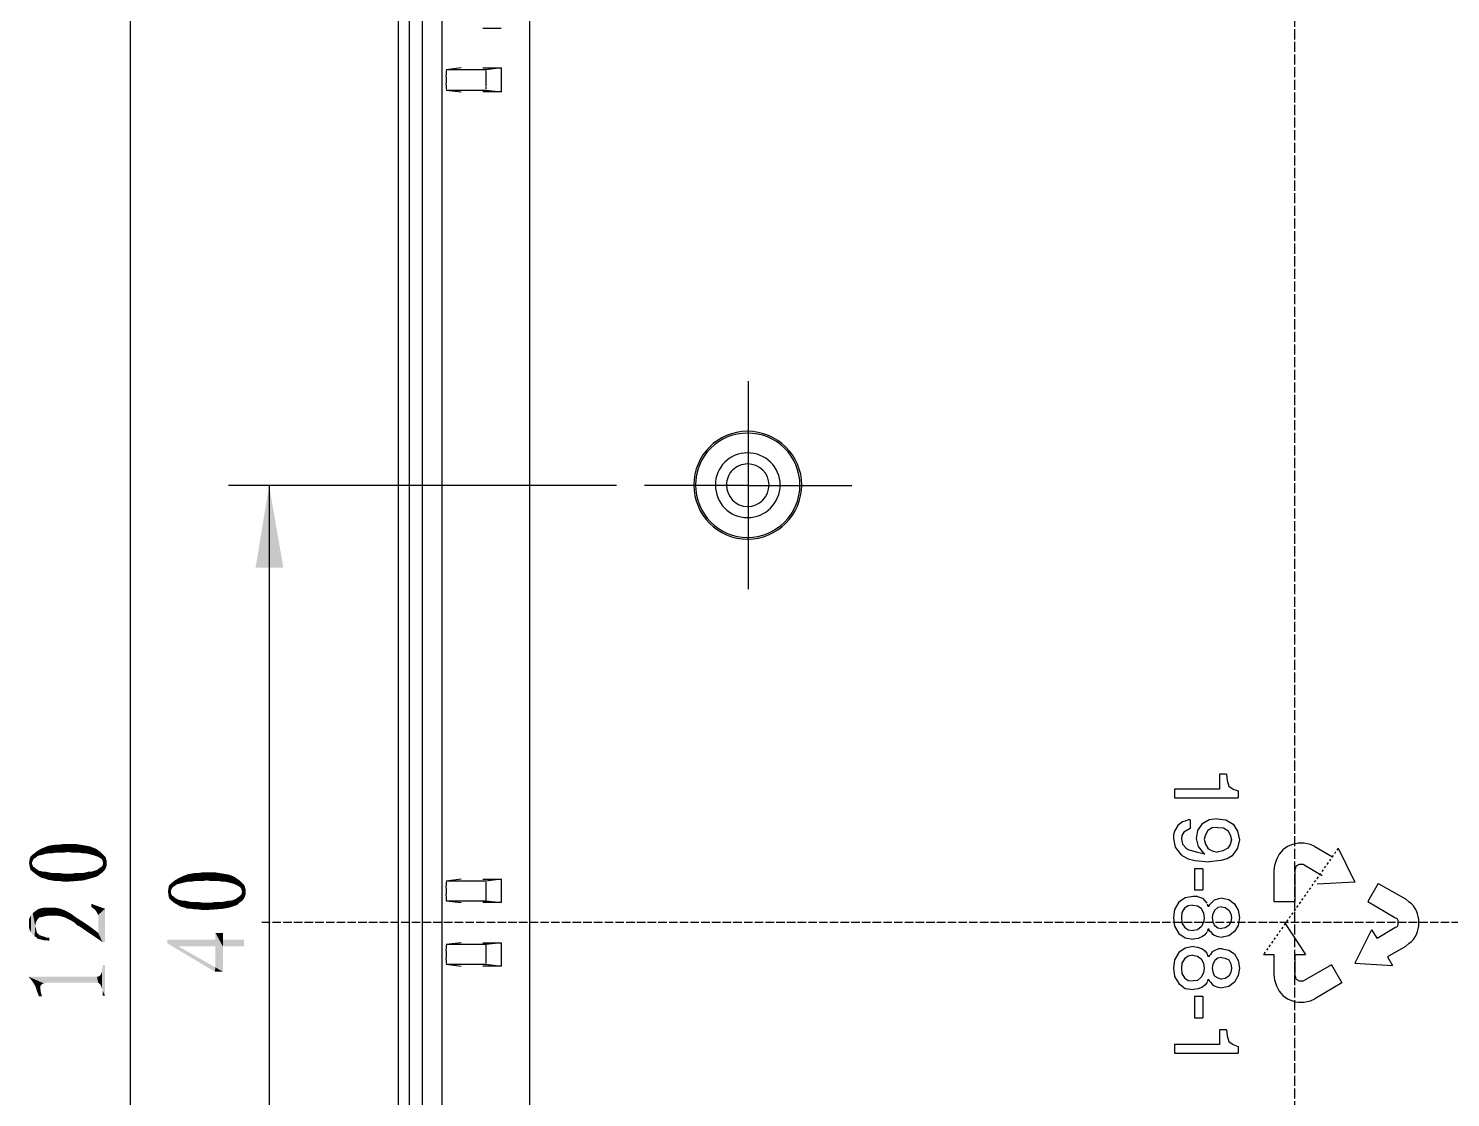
# Model space of a CAD drawing. Header units: millimetres. Extents: x 25 to 550, y -188 to 205.
# Drawn here: x 420.2 to 485.2, y 52.3 to 101.2 of the extents above; entities that cross this region are included whole.
import ezdxf

# ---------------------------------------------------------------- set-up
doc = ezdxf.new("R2010")
doc.units = ezdxf.units.MM
doc.linetypes.add('PDF_IMPORT', pattern=[1, 0.8, -0.2])
doc.layers.add('PDF_图层 1', color=7, linetype='Continuous', true_color=0x231f20)

msp = doc.modelspace()

# ---------------------------------------------------------------- linework, layer by layer
at = {"layer": 'PDF_图层 1', "color": 7, "linetype": 'PDF_IMPORT', "lineweight": -3, "ltscale": 0.576667}
msp.add_lwpolyline([(478.055, -16.902), (478.055, 137.582)], dxfattribs=at)
at = {"layer": 'PDF_图层 1', "color": 7, "lineweight": -3}
for points in [[(437.056, 128.327), (437.056, -7.647)], [(437.564, 128.327), (437.564, -7.647)], [(438.157, 128.327), (438.157, -7.647)], [(439.06, 128.384), (439.06, -7.704)], [(443.066, 121.668), (443.066, -0.988)], [(424.81, 120.342), (424.81, 60.354), (424.81, 0.338)], [(441.768, 101.239), (440.922, 101.239)], [(439.257, 99.293), (439.257, 99.208), (439.257, 99.151), (439.229, 99.067), (439.257, 98.982), (439.257, 98.898), (439.257, 98.785), (439.229, 98.7), (439.257, 98.615), (439.257, 98.559), (439.257, 98.474)], [(439.934, 99.434), (439.257, 99.349)], [(441.063, 99.349), (439.257, 99.349)], [(440.922, 99.434), (441.768, 99.434)], [(441.768, 99.434), (441.063, 99.349)], [(441.063, 99.293), (441.063, 99.208)], [(441.063, 99.208), (441.063, 99.151)], [(441.063, 99.151), (441.063, 99.067)], [(441.063, 99.067), (441.063, 98.982)], [(441.063, 98.982), (441.063, 98.869)], [(441.063, 98.869), (441.063, 98.784)], [(441.768, 99.434), (441.768, 98.333)], [(439.257, 98.418), (441.063, 98.418)], [(439.257, 98.418), (439.934, 98.333)], [(441.768, 98.333), (440.922, 98.333)], [(441.063, 98.785), (441.063, 98.672)], [(441.063, 98.672), (441.063, 98.587)], [(441.063, 98.559), (441.063, 98.474)], [(441.063, 98.418), (441.768, 98.333)], [(453.055, 85.1), (453.055, 80.331)], [(447.045, 80.331), (429.297, 80.331)], [(431.159, 80.331), (431.159, 60.354), (431.159, 40.349)], [(453.055, 80.331), (448.315, 80.331)], [(453.055, 80.331), (453.055, 75.591)], [(453.055, 80.331), (457.795, 80.331)], [(474.612, 67.126), (474.612, 66.449)], [(474.923, 67.126), (474.612, 67.126)], [(474.923, 67.126), (474.951, 66.844)], [(472.552, 66.449), (472.552, 66.054)], [(474.612, 66.449), (472.552, 66.449)], [(474.951, 66.844), (475.035, 66.59)], [(475.036, 66.59), (475.233, 66.449)], [(475.233, 66.449), (475.459, 66.364)], [(475.459, 66.364), (475.459, 66.054)], [(472.552, 66.054), (475.459, 66.054)], [(473.173, 65.038), (473.032, 64.981), (472.919, 64.953), (472.693, 64.784), (472.552, 64.53), (472.496, 64.361), (472.496, 64.191)], [(473.258, 65.038), (473.173, 65.038)], [(473.258, 65.038), (473.258, 64.643)], [(474.499, 65.094), (474.133, 65.038), (473.794, 64.84)], [(474.499, 65.094), (474.894, 65.038)], [(474.894, 65.038), (475.233, 64.84)], [(472.976, 64.474), (472.891, 64.333)], [(473.258, 64.643), (472.976, 64.474)], [(473.794, 64.84), (473.596, 64.558), (473.54, 64.191)], [(474.076, 64.558), (473.963, 64.361)], [(474.274, 64.671), (474.076, 64.558)], [(474.528, 64.699), (474.274, 64.671)], [(474.528, 64.699), (474.782, 64.671), (474.979, 64.558)], [(474.979, 64.558), (475.092, 64.361), (475.148, 64.135)], [(475.233, 64.84), (475.431, 64.53)], [(475.43, 64.53), (475.515, 64.135)], [(472.496, 64.191), (472.581, 63.796), (472.834, 63.458)], [(472.891, 64.332), (472.863, 64.163)], [(472.863, 64.163), (472.919, 63.937)], [(472.919, 63.937), (473.089, 63.74)], [(473.089, 63.74), (473.173, 63.684)], [(473.54, 64.191), (473.625, 63.825), (473.879, 63.514)], [(473.963, 64.361), (473.907, 64.163)], [(473.907, 64.163), (473.963, 63.937)], [(473.963, 63.937), (474.076, 63.74)], [(474.076, 63.74), (474.076, 63.712), (474.104, 63.712)], [(474.979, 63.74), (474.753, 63.627), (474.499, 63.571)], [(475.148, 64.135), (475.092, 63.909), (474.979, 63.74)], [(475.43, 63.74), (475.177, 63.401)], [(475.515, 64.135), (475.43, 63.74)], [(478.958, 63.824), (478.76, 63.909)], [(478.958, 63.824), (479.776, 63.345)], [(480.03, 63.74), (480.791, 62.188)], [(472.835, 63.458), (472.863, 63.458), (472.863, 63.43), (472.891, 63.43), (472.919, 63.401)], [(472.919, 63.401), (473.173, 63.26), (473.484, 63.176), (474.133, 63.119)], [(473.173, 63.684), (473.258, 63.655)], [(473.258, 63.655), (473.596, 63.571)], [(473.596, 63.571), (473.935, 63.486)], [(473.878, 63.514), (473.907, 63.514), (473.907, 63.486), (473.935, 63.486)], [(474.104, 63.712), (474.273, 63.627)], [(474.669, 63.176), (474.132, 63.119)], [(474.274, 63.627), (474.499, 63.571)], [(474.951, 63.26), (474.669, 63.176)], [(475.177, 63.401), (474.951, 63.26)], [(473.455, 62.809), (473.455, 61.849)], [(473.85, 62.809), (473.455, 62.809)], [(473.85, 62.809), (473.85, 61.849)], [(477.123, 62.95), (477.095, 62.724)], [(477.095, 62.724), (477.095, 61.313)], [(478.478, 62.978), (478.45, 63.006), (478.252, 63.006), (478.196, 62.978), (478.167, 62.95), (478.111, 62.922), (478.083, 62.865), (478.083, 62.837), (478.055, 62.781), (478.055, 62.724)], [(478.055, 62.724), (478.055, 61.313)], [(478.478, 62.978), (479.296, 62.498)], [(439.257, 62.188), (439.257, 62.132), (439.257, 62.075), (439.229, 61.99), (439.257, 61.878), (439.257, 61.793), (439.257, 61.68), (439.229, 61.595), (439.257, 61.511), (439.257, 61.454), (439.257, 61.398), (439.257, 61.341)], [(439.934, 62.329), (439.257, 62.245)], [(441.063, 62.244), (439.257, 62.244)], [(440.922, 62.329), (441.768, 62.329)], [(441.768, 62.329), (441.063, 62.245)], [(441.063, 62.188), (441.063, 62.132)], [(441.063, 62.132), (441.063, 62.075)], [(441.063, 62.075), (441.063, 61.991)], [(441.063, 61.99), (441.063, 61.878)], [(441.063, 61.878), (441.063, 61.793)], [(441.063, 61.793), (441.063, 61.68)], [(441.768, 62.329), (441.768, 61.257)], [(473.455, 61.849), (473.85, 61.849)], [(480.792, 62.188), (479.07, 62.103)], [(481.864, 62.132), (481.384, 61.313)], [(481.864, 62.132), (483.105, 61.426)], [(439.257, 61.342), (439.934, 61.257)], [(439.257, 61.342), (441.063, 61.342)], [(441.768, 61.257), (440.922, 61.257)], [(441.063, 61.68), (441.063, 61.596)], [(441.063, 61.596), (441.063, 61.511)], [(441.063, 61.511), (441.063, 61.454)], [(441.063, 61.455), (441.063, 61.398)], [(441.063, 61.398), (441.063, 61.342)], [(441.063, 61.342), (441.768, 61.257)], [(473.399, 61.539), (473.032, 61.483), (472.75, 61.285), (472.552, 60.946), (472.496, 60.58), (472.552, 60.185), (472.75, 59.846), (473.032, 59.649), (473.399, 59.592)], [(473.173, 61.116), (473.004, 61.003)], [(473.371, 61.144), (473.173, 61.116)], [(473.371, 61.144), (473.596, 61.116), (473.766, 61.003)], [(473.596, 61.539), (473.399, 61.539)], [(473.596, 61.539), (473.822, 61.454)], [(473.822, 61.455), (473.935, 61.342)], [(473.935, 61.342), (474.02, 61.229)], [(474.048, 61.201), (474.076, 61.144)], [(474.104, 61.059), (474.104, 61.088), (474.076, 61.116), (474.076, 61.144)], [(474.725, 61.455), (474.556, 61.426), (474.358, 61.37), (474.274, 61.285), (474.189, 61.201), (474.133, 61.144), (474.104, 61.059)], [(474.725, 61.455), (475.035, 61.398)], [(475.036, 61.398), (475.29, 61.201)], [(475.289, 61.201), (475.459, 60.918)], [(477.095, 61.313), (478.055, 61.313)], [(481.384, 61.313), (482.626, 60.58)], [(483.275, 61.285), (483.105, 61.426)], [(472.891, 60.805), (472.863, 60.58)], [(472.863, 60.58), (472.891, 60.326)], [(473.004, 61.003), (472.891, 60.805)], [(473.766, 61.003), (473.879, 60.777), (473.907, 60.551)], [(473.907, 60.551), (473.879, 60.354), (473.766, 60.156)], [(474.302, 60.749), (474.273, 60.58)], [(474.274, 60.58), (474.302, 60.382)], [(474.386, 60.918), (474.302, 60.749)], [(474.528, 61.031), (474.387, 60.918)], [(474.697, 61.059), (474.528, 61.031)], [(474.697, 61.059), (474.866, 61.031), (475.035, 60.918)], [(475.148, 60.58), (475.12, 60.382), (475.035, 60.213)], [(475.036, 60.918), (475.12, 60.749), (475.148, 60.58)], [(475.459, 60.918), (475.515, 60.58)], [(475.515, 60.58), (475.459, 60.213)], [(482.626, 60.1), (482.654, 60.128), (482.71, 60.156), (482.738, 60.185), (482.767, 60.241), (482.767, 60.439), (482.738, 60.495), (482.71, 60.523), (482.654, 60.551), (482.626, 60.58)], [(472.891, 60.326), (473.004, 60.128)], [(473.004, 60.128), (473.173, 60.015)], [(473.173, 60.015), (473.399, 59.987)], [(473.766, 60.156), (473.596, 60.015), (473.399, 59.987)], [(474.02, 59.902), (473.935, 59.79)], [(474.076, 59.987), (474.047, 59.931)], [(474.076, 59.987), (474.076, 60.015), (474.104, 60.044), (474.104, 60.072)], [(474.104, 60.072), (474.132, 59.987), (474.189, 59.931), (474.273, 59.846), (474.358, 59.761), (474.527, 59.705), (474.725, 59.677)], [(474.302, 60.382), (474.358, 60.241)], [(474.358, 60.241), (474.358, 60.213), (474.386, 60.213)], [(474.386, 60.213), (474.527, 60.1)], [(474.528, 60.1), (474.697, 60.072)], [(475.036, 60.213), (474.866, 60.1), (474.697, 60.072)], [(475.289, 59.931), (475.035, 59.733)], [(475.459, 60.213), (475.289, 59.931)], [(477.575, 60.354), (478.534, 58.887)], [(481.553, 60.015), (480.792, 58.492)], [(481.553, 60.015), (481.807, 59.62)], [(482.626, 60.1), (481.807, 59.62)], [(439.257, 59.31), (439.257, 59.225), (439.257, 59.169), (439.229, 59.084), (439.257, 59), (439.257, 58.887), (439.257, 58.802), (439.229, 58.689), (439.257, 58.605), (439.257, 58.548), (439.257, 58.492)], [(439.934, 59.423), (439.257, 59.338)], [(441.063, 59.338), (439.257, 59.338)], [(440.922, 59.423), (441.768, 59.423)], [(441.768, 59.423), (441.063, 59.338)], [(441.063, 59.338), (441.063, 59.282)], [(441.063, 59.282), (441.063, 59.225)], [(441.063, 59.225), (441.063, 59.169)], [(441.063, 59.169), (441.063, 59.084)], [(441.768, 59.423), (441.768, 58.351)], [(473.399, 59.254), (473.032, 59.169), (472.75, 58.971), (472.552, 58.633), (472.496, 58.266), (472.552, 57.871), (472.75, 57.561), (473.032, 57.335), (473.399, 57.278)], [(473.625, 59.62), (473.399, 59.592)], [(473.399, 59.254), (473.596, 59.225)], [(473.596, 59.225), (473.822, 59.141)], [(473.822, 59.705), (473.625, 59.62)], [(473.935, 59.79), (473.822, 59.705)], [(475.036, 59.733), (474.725, 59.677)], [(483.105, 59.254), (482.287, 58.774)], [(483.105, 59.254), (483.275, 59.395)], [(441.063, 59.084), (441.063, 58.971)], [(441.063, 58.971), (441.063, 58.887)], [(441.063, 58.887), (441.063, 58.774)], [(441.063, 58.774), (441.063, 58.689)], [(441.063, 58.689), (441.063, 58.605)], [(441.063, 58.605), (441.063, 58.548)], [(441.063, 58.548), (441.063, 58.492)], [(473.004, 58.689), (472.891, 58.492)], [(473.173, 58.802), (473.004, 58.689)], [(473.371, 58.859), (473.173, 58.802)], [(473.371, 58.859), (473.596, 58.802), (473.766, 58.689), (473.879, 58.492), (473.907, 58.266), (473.879, 58.04), (473.766, 57.843)], [(473.822, 59.141), (473.935, 59.056)], [(473.935, 59.056), (474.02, 58.943)], [(474.02, 58.943), (474.048, 58.887)], [(474.048, 58.887), (474.076, 58.83)], [(474.104, 58.774), (474.104, 58.802), (474.076, 58.802), (474.076, 58.83)], [(474.725, 59.141), (474.556, 59.141), (474.358, 59.056), (474.274, 59), (474.189, 58.887), (474.133, 58.83), (474.104, 58.774)], [(474.386, 58.605), (474.302, 58.435)], [(474.528, 58.717), (474.387, 58.605)], [(474.697, 58.746), (474.528, 58.717)], [(474.697, 58.746), (474.866, 58.717), (475.035, 58.633), (475.12, 58.463), (475.148, 58.266), (475.12, 58.068), (475.035, 57.899), (474.866, 57.786), (474.697, 57.758)], [(474.725, 59.141), (475.035, 59.084)], [(475.036, 59.084), (475.29, 58.915)], [(475.289, 58.915), (475.459, 58.604)], [(475.459, 58.605), (475.515, 58.266)], [(476.616, 58.887), (477.095, 58.887)], [(477.095, 58.887), (477.095, 57.956)], [(478.055, 58.887), (478.055, 57.956)], [(478.055, 58.887), (478.534, 58.887)], [(482.287, 58.774), (482.512, 58.379)], [(439.257, 58.435), (439.934, 58.351)], [(439.257, 58.435), (441.063, 58.435)], [(441.768, 58.351), (440.922, 58.351)], [(441.063, 58.435), (441.768, 58.351)], [(472.891, 58.492), (472.863, 58.266)], [(472.863, 58.266), (472.891, 58.012)], [(472.891, 58.012), (473.004, 57.814)], [(474.302, 58.435), (474.273, 58.266)], [(474.274, 58.266), (474.302, 58.097)], [(474.302, 58.097), (474.358, 57.927)], [(474.358, 57.927), (474.386, 57.899)], [(474.386, 57.899), (474.527, 57.815)], [(475.459, 57.927), (475.289, 57.617)], [(475.515, 58.266), (475.459, 57.927)], [(477.095, 57.956), (477.124, 57.73)], [(478.055, 57.956), (478.055, 57.899), (478.083, 57.843), (478.083, 57.814), (478.111, 57.758), (478.168, 57.73), (478.196, 57.702), (478.252, 57.673), (478.45, 57.673), (478.478, 57.702)], [(479.719, 58.407), (478.478, 57.702)], [(479.719, 58.407), (480.199, 57.589)], [(480.792, 58.492), (482.513, 58.379)], [(473.004, 57.815), (473.173, 57.702)], [(473.173, 57.702), (473.399, 57.673)], [(473.766, 57.843), (473.596, 57.702), (473.399, 57.673)], [(473.625, 57.307), (473.399, 57.278)], [(473.822, 57.391), (473.625, 57.307)], [(473.935, 57.476), (473.822, 57.391)], [(474.02, 57.589), (473.935, 57.476)], [(474.048, 57.645), (474.02, 57.589)], [(474.076, 57.674), (474.076, 57.73), (474.104, 57.73), (474.104, 57.758)], [(474.104, 57.758), (474.132, 57.673), (474.189, 57.617), (474.273, 57.532), (474.358, 57.448), (474.527, 57.391), (474.725, 57.363)], [(474.528, 57.815), (474.697, 57.758)], [(475.036, 57.42), (474.725, 57.363)], [(475.289, 57.617), (475.035, 57.42)], [(480.199, 57.589), (478.957, 56.855)], [(473.455, 56.968), (473.455, 55.981)], [(473.85, 56.968), (473.455, 56.968)], [(473.85, 56.968), (473.85, 55.981)], [(478.76, 56.77), (478.958, 56.855)], [(473.455, 55.981), (473.85, 55.981)], [(474.612, 55.444), (474.612, 54.767)], [(474.923, 55.444), (474.612, 55.444)], [(474.923, 55.444), (474.951, 55.162)], [(472.552, 54.767), (472.552, 54.372)], [(474.612, 54.767), (472.552, 54.767)], [(474.951, 55.162), (475.035, 54.908)], [(475.036, 54.908), (475.233, 54.767)], [(475.233, 54.767), (475.459, 54.683)], [(475.459, 54.682), (475.459, 54.372)], [(472.552, 54.372), (475.459, 54.372)]]:
    msp.add_lwpolyline(points, dxfattribs=at)
at = {"layer": 'PDF_图层 1', "color": 7, "linetype": 'PDF_IMPORT', "lineweight": -3, "ltscale": 0.051774}
msp.add_lwpolyline([(480.03, 63.74), (476.616, 58.887)], dxfattribs=at)
at = {"layer": 'PDF_图层 1', "color": 7, "linetype": 'PDF_IMPORT', "lineweight": -3, "ltscale": 0.4875}
msp.add_lwpolyline([(525.289, 60.354), (430.821, 60.354)], dxfattribs=at)
at = {"layer": 'PDF_图层 1', "color": 7, "lineweight": -3}
for centre, radius, start, end in [((453.028, 80.358), 2.457, 90.04113, 179.95887), ((453.005, 80.381), 2.349, 89.46998, 180.53002), ((453.053, 80.357), 2.372, 0.05237, 90.62568), ((453.017, 80.369), 1.457, 89.60388, 180.39612), ((453.019, 80.367), 0.951, 89.52116, 180.47884), ((453.029, 80.333), 2.372, 179.37432, 269.94763), ((453.005, 80.381), 2.505, 270.50195, 359.49805), ((453.029, 80.357), 2.396, 269.95185, 0.04815), ((453.017, 80.369), 1.505, 270.37573, 359.62427), ((453.015, 80.371), 1, 270.69331, 359.30669)]:
    msp.add_arc(centre, radius, start, end, dxfattribs=at)
for points in [[(455.51, 80.359), (455.51, 81.714), (454.381, 82.814), (453.027, 82.814)], [(454.522, 80.359), (454.522, 81.178), (453.845, 81.827), (453.027, 81.827)], [(454.014, 80.359), (454.014, 80.895), (453.563, 81.319), (453.027, 81.319)], [(450.572, 80.359), (450.572, 79.005), (451.672, 77.876), (453.027, 77.876)], [(451.559, 80.359), (451.559, 79.541), (452.208, 78.864), (453.027, 78.864)], [(452.067, 80.359), (452.067, 79.823), (452.491, 79.372), (453.027, 79.372)], [(478.76, 63.909), (478, 64.149), (477.276, 63.744), (477.123, 62.95)], [(483.275, 59.395), (483.866, 59.803), (483.866, 60.877), (483.275, 61.285)], [(477.124, 57.73), (477.276, 56.936), (478, 56.531), (478.76, 56.77)]]:
    msp.add_open_spline(points, degree=3, dxfattribs=at)
at = {"layer": 'PDF_图层 1', "color": 7, "lineweight": -3, "transparency": 33554559}
for points in [[(439.257, 99.349), (439.257, 99.292), (439.285, 99.349), (439.285, 99.292)], [(441.063, 99.321), (441.063, 99.264), (441.091, 99.321), (441.091, 99.264)], [(439.257, 98.474), (439.257, 98.418), (439.285, 98.474), (439.285, 98.418)], [(441.063, 98.559), (441.063, 98.531), (441.091, 98.559), (441.091, 98.531)], [(441.063, 98.446), (441.063, 98.39), (441.091, 98.446), (441.091, 98.39)], [(439.257, 62.244), (439.257, 62.188), (439.285, 62.244), (439.285, 62.188)], [(441.063, 62.216), (441.063, 62.16), (441.091, 62.216), (441.091, 62.16)], [(439.257, 61.342), (439.257, 61.313), (439.285, 61.342), (439.285, 61.313)], [(441.063, 61.342), (441.063, 61.313), (441.091, 61.342), (441.091, 61.313)], [(474.048, 61.2), (474.048, 61.172), (474.076, 61.2), (474.076, 61.172)], [(474.02, 59.903), (474.02, 59.874), (474.048, 59.903), (474.048, 59.874)], [(439.257, 59.338), (439.257, 59.31), (439.285, 59.338), (439.285, 59.31)], [(439.257, 59.338), (439.257, 59.31), (439.285, 59.338), (439.285, 59.31)], [(441.063, 59.338), (441.063, 59.31), (441.091, 59.338), (441.091, 59.31)], [(439.257, 58.492), (439.257, 58.435), (439.285, 58.492), (439.285, 58.435)], [(441.063, 58.463), (441.063, 58.407), (441.091, 58.463), (441.091, 58.407)], [(474.048, 57.645), (474.048, 57.617), (474.076, 57.645), (474.076, 57.617)]]:
    msp.add_solid(points, dxfattribs=at)
at = {"layer": 'PDF_图层 1', "color": 7, "transparency": 33554559}
for points in [[(431.159, 80.331), (430.538, 76.578), (431.808, 76.578)], [(420.663, 63.683), (420.719, 63.429), (420.775, 63.74)], [(420.775, 63.74), (420.719, 63.429), (420.832, 63.458)], [(420.775, 63.74), (420.832, 63.458), (420.917, 63.797)], [(420.917, 63.796), (420.832, 63.458), (420.944, 63.486)], [(420.917, 63.796), (420.944, 63.486), (421.058, 63.853)], [(421.058, 63.853), (420.945, 63.486), (421.086, 63.514)], [(421.227, 63.881), (421.058, 63.853), (421.227, 63.514)], [(421.058, 63.853), (421.086, 63.514), (421.227, 63.514)], [(421.396, 63.909), (421.227, 63.881), (421.396, 63.543)], [(421.227, 63.881), (421.227, 63.514), (421.396, 63.542)], [(421.396, 63.909), (421.396, 63.543), (421.566, 63.543)], [(421.566, 63.909), (421.396, 63.909), (421.566, 63.543)], [(421.763, 63.937), (421.566, 63.91), (421.763, 63.542)], [(421.566, 63.909), (421.566, 63.543), (421.763, 63.543)], [(421.763, 63.937), (421.763, 63.542), (421.96, 63.571)], [(421.96, 63.937), (421.763, 63.937), (421.96, 63.571)], [(421.96, 63.937), (421.96, 63.571), (422.158, 63.542)], [(422.158, 63.937), (421.961, 63.937), (422.158, 63.542)], [(422.158, 63.937), (422.158, 63.542), (422.299, 63.542)], [(422.158, 63.937), (422.299, 63.542), (422.327, 63.937)], [(422.327, 63.937), (422.299, 63.542), (422.468, 63.542)], [(422.327, 63.937), (422.468, 63.542), (422.497, 63.91)], [(422.497, 63.909), (422.468, 63.543), (422.638, 63.514)], [(422.497, 63.909), (422.638, 63.514), (422.666, 63.881)], [(422.666, 63.881), (422.638, 63.514), (422.779, 63.514)], [(422.666, 63.881), (422.779, 63.514), (422.835, 63.853)], [(422.835, 63.853), (422.779, 63.514), (422.892, 63.486)], [(422.835, 63.853), (422.892, 63.486), (422.976, 63.824)], [(422.976, 63.824), (422.892, 63.486), (423.004, 63.458)], [(422.976, 63.824), (423.004, 63.458), (423.118, 63.429)], [(423.118, 63.768), (422.976, 63.824), (423.118, 63.429)], [(423.259, 63.712), (423.117, 63.769), (423.287, 63.373)], [(423.118, 63.768), (423.118, 63.429), (423.287, 63.373)], [(420.211, 63.26), (420.183, 63.063), (420.211, 62.893)], [(420.239, 63.345), (420.211, 63.26), (420.239, 62.78)], [(420.211, 63.26), (420.211, 62.893), (420.239, 62.78)], [(420.352, 63.458), (420.239, 63.345), (420.352, 63.176)], [(420.324, 63.006), (420.239, 63.345), (420.352, 62.668)], [(420.239, 63.345), (420.239, 62.78), (420.352, 62.668)], [(420.324, 63.063), (420.239, 63.345), (420.324, 63.006)], [(420.324, 63.119), (420.239, 63.345), (420.324, 63.063)], [(420.239, 63.345), (420.324, 63.119), (420.352, 63.175)], [(420.493, 63.571), (420.352, 63.458), (420.493, 63.317)], [(420.352, 63.458), (420.352, 63.176), (420.38, 63.232)], [(420.352, 63.458), (420.38, 63.232), (420.437, 63.288)], [(420.352, 63.458), (420.437, 63.288), (420.493, 63.317)], [(420.493, 63.571), (420.606, 63.401), (420.663, 63.683)], [(420.493, 63.571), (420.493, 63.317), (420.55, 63.373)], [(420.493, 63.571), (420.55, 63.373), (420.606, 63.401)], [(420.663, 63.683), (420.606, 63.402), (420.719, 63.429)], [(423.259, 63.712), (423.287, 63.373), (423.371, 63.627)], [(423.372, 63.627), (423.286, 63.373), (423.399, 63.317)], [(423.372, 63.627), (423.399, 63.317), (423.456, 63.571)], [(423.456, 63.571), (423.399, 63.317), (423.484, 63.26)], [(423.456, 63.571), (423.484, 63.26), (423.541, 63.175)], [(423.541, 63.486), (423.456, 63.571), (423.541, 63.175)], [(423.54, 63.486), (423.569, 63.063), (423.626, 62.724)], [(423.625, 63.401), (423.54, 63.486), (423.625, 62.724)], [(423.541, 63.486), (423.541, 63.175), (423.569, 63.063)], [(423.682, 63.345), (423.625, 63.402), (423.682, 62.809)], [(423.625, 63.401), (423.625, 62.724), (423.682, 62.809)], [(423.682, 63.345), (423.682, 62.809), (423.71, 62.893)], [(423.71, 63.232), (423.682, 63.345), (423.71, 62.893)], [(423.71, 63.232), (423.71, 62.893), (423.738, 62.978)], [(423.738, 63.063), (423.71, 63.232), (423.738, 62.978)], [(423.738, 63.148), (423.71, 63.232), (423.738, 63.063)], [(420.352, 62.95), (420.324, 63.006), (420.352, 62.668)], [(420.38, 62.893), (420.352, 62.95), (420.493, 62.555)], [(420.352, 62.95), (420.352, 62.668), (420.493, 62.555)], [(420.437, 62.865), (420.38, 62.893), (420.493, 62.555)], [(420.493, 62.809), (420.437, 62.865), (420.493, 62.555)], [(420.55, 62.781), (420.493, 62.809), (420.663, 62.442)], [(420.493, 62.809), (420.493, 62.555), (420.663, 62.442)], [(420.606, 62.724), (420.55, 62.781), (420.663, 62.442)], [(420.606, 62.724), (420.663, 62.442), (420.719, 62.696)], [(420.719, 62.696), (420.663, 62.442), (420.775, 62.386)], [(420.719, 62.696), (420.775, 62.386), (420.832, 62.668)], [(420.832, 62.668), (420.775, 62.386), (420.917, 62.357)], [(420.832, 62.668), (420.917, 62.357), (420.944, 62.668)], [(420.945, 62.668), (420.917, 62.357), (421.057, 62.301)], [(420.945, 62.668), (421.057, 62.301), (421.086, 62.639)], [(421.086, 62.639), (421.058, 62.301), (421.227, 62.273)], [(421.227, 62.611), (421.086, 62.64), (421.227, 62.273)], [(421.227, 62.611), (421.227, 62.273), (421.396, 62.244)], [(421.396, 62.611), (421.227, 62.611), (421.396, 62.244)], [(421.396, 62.611), (421.396, 62.244), (421.566, 62.244)], [(421.566, 62.611), (421.396, 62.611), (421.566, 62.244)], [(421.566, 62.611), (421.566, 62.244), (421.763, 62.216)], [(421.763, 62.583), (421.566, 62.611), (421.763, 62.217)], [(421.763, 62.583), (421.763, 62.217), (421.96, 62.217)], [(421.96, 62.583), (421.763, 62.583), (421.96, 62.217)], [(421.96, 62.583), (421.96, 62.217), (422.327, 62.244)], [(422.158, 62.583), (421.961, 62.583), (422.327, 62.244)], [(422.299, 62.611), (422.158, 62.583), (422.327, 62.244)], [(422.299, 62.611), (422.327, 62.244), (422.468, 62.611)], [(422.468, 62.611), (422.327, 62.244), (422.666, 62.273)], [(422.638, 62.611), (422.468, 62.611), (422.666, 62.273)], [(422.638, 62.611), (422.666, 62.273), (422.779, 62.64)], [(422.779, 62.639), (422.666, 62.273), (422.976, 62.358)], [(422.892, 62.668), (422.779, 62.639), (422.976, 62.357)], [(422.892, 62.668), (422.976, 62.357), (423.004, 62.668)], [(423.005, 62.668), (422.976, 62.357), (423.259, 62.442)], [(423.118, 62.696), (423.005, 62.668), (423.259, 62.442)], [(423.118, 62.696), (423.259, 62.442), (423.287, 62.752)], [(423.287, 62.752), (423.259, 62.442), (423.372, 62.498)], [(423.286, 62.752), (423.372, 62.498), (423.399, 62.837)], [(423.399, 62.837), (423.372, 62.498), (423.456, 62.583)], [(423.399, 62.837), (423.456, 62.583), (423.484, 62.893)], [(423.484, 62.893), (423.456, 62.583), (423.541, 62.639)], [(423.541, 62.95), (423.484, 62.893), (423.541, 62.639)], [(423.569, 63.063), (423.541, 62.95), (423.626, 62.724)], [(423.541, 62.95), (423.541, 62.64), (423.625, 62.724)], [(427.039, 62.386), (427.096, 62.132), (427.152, 62.442)], [(427.152, 62.442), (427.095, 62.132), (427.209, 62.16)], [(427.152, 62.442), (427.209, 62.16), (427.293, 62.498)], [(427.293, 62.498), (427.209, 62.16), (427.322, 62.188)], [(427.293, 62.498), (427.322, 62.188), (427.435, 62.555)], [(427.435, 62.555), (427.322, 62.188), (427.462, 62.216)], [(427.604, 62.583), (427.435, 62.555), (427.604, 62.217)], [(427.435, 62.555), (427.462, 62.216), (427.604, 62.216)], [(427.773, 62.611), (427.604, 62.583), (427.773, 62.244)], [(427.604, 62.583), (427.604, 62.217), (427.773, 62.244)], [(427.773, 62.611), (427.773, 62.244), (427.914, 62.244)], [(427.914, 62.611), (427.773, 62.611), (427.914, 62.244)], [(428.112, 62.64), (427.914, 62.611), (428.112, 62.244)], [(427.914, 62.611), (427.914, 62.244), (428.112, 62.244)], [(428.309, 62.64), (428.112, 62.64), (428.309, 62.273)], [(428.112, 62.639), (428.112, 62.244), (428.309, 62.273)], [(428.507, 62.64), (428.309, 62.64), (428.507, 62.244)], [(428.309, 62.639), (428.309, 62.273), (428.507, 62.244)], [(428.507, 62.64), (428.676, 62.244), (428.704, 62.64)], [(428.507, 62.639), (428.507, 62.244), (428.676, 62.244)], [(428.704, 62.639), (428.676, 62.244), (428.846, 62.244)], [(428.704, 62.64), (428.846, 62.244), (428.874, 62.611)], [(428.874, 62.611), (428.845, 62.244), (429.015, 62.216)], [(428.874, 62.611), (429.015, 62.216), (429.043, 62.583)], [(429.043, 62.583), (429.015, 62.217), (429.155, 62.217)], [(429.043, 62.583), (429.155, 62.217), (429.212, 62.555)], [(429.212, 62.555), (429.155, 62.216), (429.269, 62.188)], [(429.212, 62.555), (429.269, 62.188), (429.353, 62.527)], [(429.353, 62.527), (429.269, 62.188), (429.381, 62.16)], [(429.353, 62.527), (429.381, 62.16), (429.494, 62.132)], [(429.494, 62.47), (429.353, 62.527), (429.494, 62.132)], [(429.607, 62.414), (429.494, 62.471), (429.635, 62.075)], [(429.494, 62.47), (429.494, 62.132), (429.636, 62.075)], [(429.607, 62.414), (429.635, 62.075), (429.72, 62.329)], [(426.56, 61.962), (426.532, 61.765), (426.56, 61.567)], [(426.588, 62.047), (426.56, 61.962), (426.588, 61.455)], [(426.56, 61.962), (426.56, 61.567), (426.588, 61.455)], [(426.701, 62.16), (426.588, 62.047), (426.701, 61.878)], [(426.673, 61.68), (426.588, 62.047), (426.701, 61.342)], [(426.588, 62.047), (426.588, 61.455), (426.701, 61.342)], [(426.673, 61.765), (426.588, 62.047), (426.673, 61.68)], [(426.673, 61.821), (426.588, 62.047), (426.673, 61.765)], [(426.588, 62.047), (426.673, 61.821), (426.701, 61.878)], [(426.842, 62.273), (426.701, 62.16), (426.842, 62.019)], [(426.701, 62.16), (426.701, 61.878), (426.729, 61.934)], [(426.701, 62.16), (426.729, 61.934), (426.786, 61.99)], [(426.701, 62.16), (426.785, 61.99), (426.842, 62.019)], [(426.842, 62.273), (426.983, 62.103), (427.039, 62.386)], [(426.842, 62.273), (426.842, 62.019), (426.899, 62.075)], [(426.842, 62.273), (426.899, 62.075), (426.983, 62.103)], [(427.039, 62.386), (426.983, 62.104), (427.096, 62.132)], [(429.72, 62.329), (429.635, 62.075), (429.748, 62.019)], [(429.72, 62.329), (429.748, 62.019), (429.805, 62.273)], [(429.805, 62.273), (429.748, 62.019), (429.833, 61.962)], [(429.805, 62.273), (429.833, 61.962), (429.889, 61.878)], [(429.889, 62.188), (429.805, 62.273), (429.889, 61.878)], [(429.889, 62.188), (429.889, 61.878), (429.917, 61.765)], [(429.889, 62.188), (429.917, 61.765), (429.974, 61.398)], [(429.974, 62.103), (429.889, 62.188), (429.974, 61.398)], [(429.917, 61.765), (429.89, 61.624), (429.974, 61.398)], [(430.03, 62.047), (429.974, 62.104), (430.03, 61.482)], [(429.974, 62.103), (429.974, 61.398), (430.031, 61.483)], [(430.03, 62.047), (430.03, 61.482), (430.059, 61.567)], [(430.059, 61.934), (430.031, 62.047), (430.059, 61.567)], [(430.059, 61.934), (430.059, 61.567), (430.087, 61.652)], [(430.087, 61.765), (430.059, 61.934), (430.087, 61.652)], [(430.087, 61.849), (430.059, 61.934), (430.087, 61.765)], [(423.033, 61.201), (423.033, 61.059), (423.145, 60.975)], [(423.033, 61.201), (423.145, 60.975), (423.23, 60.89)], [(423.033, 61.201), (423.23, 60.89), (423.287, 60.805)], [(423.033, 61.201), (423.287, 60.805), (423.653, 60.975)], [(426.701, 61.624), (426.673, 61.68), (426.701, 61.342)], [(426.729, 61.567), (426.701, 61.624), (426.842, 61.229)], [(426.701, 61.624), (426.701, 61.342), (426.842, 61.228)], [(426.786, 61.539), (426.729, 61.567), (426.842, 61.229)], [(426.842, 61.482), (426.785, 61.539), (426.842, 61.229)], [(426.898, 61.455), (426.842, 61.482), (427.039, 61.116)], [(426.842, 61.482), (426.842, 61.229), (427.039, 61.116)], [(426.983, 61.398), (426.898, 61.455), (427.039, 61.116)], [(426.983, 61.398), (427.039, 61.116), (427.095, 61.37)], [(427.096, 61.37), (427.039, 61.116), (427.153, 61.059)], [(427.096, 61.37), (427.153, 61.059), (427.209, 61.342)], [(427.209, 61.342), (427.152, 61.059), (427.293, 61.031)], [(427.209, 61.342), (427.293, 61.031), (427.322, 61.342)], [(427.322, 61.342), (427.293, 61.031), (427.435, 60.975)], [(427.322, 61.342), (427.435, 60.975), (427.463, 61.313)], [(427.463, 61.313), (427.435, 60.975), (427.604, 60.975)], [(427.604, 61.285), (427.462, 61.313), (427.604, 60.975)], [(427.604, 61.285), (427.604, 60.975), (427.773, 60.947)], [(427.773, 61.285), (427.604, 61.285), (427.773, 60.947)], [(427.773, 61.285), (427.773, 60.947), (427.914, 60.947)], [(427.914, 61.285), (427.773, 61.285), (427.914, 60.947)], [(427.914, 61.285), (427.914, 60.947), (428.112, 60.918)], [(428.112, 61.257), (427.914, 61.285), (428.112, 60.918)], [(428.112, 61.257), (428.112, 60.918), (428.309, 60.918)], [(428.309, 61.257), (428.112, 61.257), (428.309, 60.918)], [(428.507, 61.257), (428.309, 61.257), (428.704, 60.947)], [(428.309, 61.257), (428.309, 60.918), (428.704, 60.947)], [(428.676, 61.285), (428.507, 61.257), (428.704, 60.947)], [(428.676, 61.285), (428.704, 60.947), (428.845, 61.285)], [(428.845, 61.285), (428.704, 60.947), (429.043, 60.975)], [(429.015, 61.285), (428.845, 61.285), (429.043, 60.975)], [(429.015, 61.285), (429.043, 60.975), (429.156, 61.313)], [(429.156, 61.313), (429.043, 60.975), (429.353, 61.032)], [(429.269, 61.342), (429.156, 61.313), (429.353, 61.031)], [(429.269, 61.342), (429.353, 61.031), (429.381, 61.342)], [(429.382, 61.342), (429.353, 61.031), (429.607, 61.116)], [(429.494, 61.37), (429.382, 61.342), (429.607, 61.116)], [(429.494, 61.37), (429.607, 61.116), (429.636, 61.426)], [(429.636, 61.426), (429.607, 61.116), (429.72, 61.172)], [(429.635, 61.426), (429.72, 61.172), (429.748, 61.511)], [(429.748, 61.511), (429.72, 61.172), (429.805, 61.257)], [(429.748, 61.511), (429.805, 61.257), (429.833, 61.567)], [(429.833, 61.567), (429.805, 61.257), (429.889, 61.313)], [(429.889, 61.624), (429.833, 61.567), (429.889, 61.313)], [(429.889, 61.624), (429.889, 61.313), (429.974, 61.398)], [(420.211, 60.58), (420.183, 60.495), (420.211, 60.015)], [(420.183, 60.495), (420.183, 60.298), (420.211, 60.015)], [(420.267, 60.664), (420.211, 60.58), (420.267, 59.903)], [(420.211, 60.58), (420.211, 60.015), (420.268, 59.903)], [(420.267, 60.664), (420.324, 59.818), (420.352, 60.777)], [(420.267, 60.664), (420.267, 59.903), (420.324, 59.818)], [(420.352, 60.777), (420.324, 59.818), (420.409, 59.733)], [(420.465, 60.862), (420.352, 60.777), (420.465, 60.185)], [(420.352, 60.777), (420.409, 59.733), (420.437, 59.705)], [(420.352, 60.777), (420.437, 59.705), (420.465, 60.185)], [(420.578, 60.947), (420.465, 60.862), (420.578, 60.495)], [(420.465, 60.862), (420.465, 60.185), (420.493, 60.326)], [(420.465, 60.862), (420.493, 60.326), (420.522, 60.411)], [(420.465, 60.862), (420.522, 60.411), (420.578, 60.495)], [(420.578, 60.947), (420.663, 60.58), (420.747, 61.003)], [(420.578, 60.947), (420.578, 60.495), (420.663, 60.58)], [(420.747, 61.003), (420.663, 60.58), (420.804, 60.608)], [(420.917, 61.031), (420.747, 61.003), (420.917, 60.636)], [(420.747, 61.003), (420.804, 60.608), (420.917, 60.636)], [(420.917, 61.031), (420.917, 60.636), (421.086, 60.665)], [(420.917, 61.031), (421.086, 60.665), (421.142, 61.031)], [(421.142, 61.031), (421.086, 60.665), (421.255, 60.665)], [(421.142, 61.031), (421.255, 60.665), (421.368, 61.031)], [(421.368, 61.031), (421.255, 60.665), (421.453, 60.665)], [(421.368, 61.031), (421.453, 60.665), (421.622, 60.636)], [(421.622, 60.975), (421.368, 61.031), (421.622, 60.636)], [(421.622, 60.975), (421.622, 60.636), (421.819, 60.58)], [(421.622, 60.975), (421.819, 60.58), (421.848, 60.89)], [(421.848, 60.89), (421.82, 60.58), (421.989, 60.495)], [(421.847, 60.89), (421.989, 60.495), (422.101, 60.439)], [(422.101, 60.749), (421.847, 60.89), (422.101, 60.439)], [(422.101, 60.749), (422.101, 60.439), (422.243, 60.354)], [(422.101, 60.749), (422.243, 60.354), (422.328, 60.58)], [(422.327, 60.58), (422.243, 60.354), (422.355, 60.241)], [(422.327, 60.58), (422.355, 60.241), (422.554, 60.128)], [(422.327, 60.58), (422.554, 60.128), (422.638, 60.382)], [(423.287, 60.805), (423.343, 60.693), (423.653, 60.975)], [(423.653, 60.975), (423.343, 60.693), (423.653, 59.451)], [(423.343, 60.693), (423.343, 59.874), (423.54, 59.451)], [(423.343, 60.693), (423.54, 59.451), (423.654, 59.451)], [(420.183, 60.297), (420.183, 60.1), (420.211, 60.016)], [(420.465, 60.185), (420.437, 59.705), (420.522, 59.677)], [(420.493, 60.072), (420.465, 60.185), (420.521, 59.677)], [(420.521, 59.959), (420.493, 60.072), (420.521, 59.677)], [(420.521, 59.959), (420.521, 59.677), (420.55, 59.62)], [(420.55, 59.874), (420.522, 59.959), (420.55, 59.62)], [(420.55, 59.874), (420.55, 59.62), (420.634, 59.592)], [(420.634, 59.79), (420.55, 59.874), (420.634, 59.592)], [(422.638, 60.382), (422.553, 60.128), (422.75, 59.987)], [(422.638, 60.382), (422.75, 59.987), (422.976, 60.156)], [(422.976, 60.156), (422.75, 59.987), (423.004, 59.818)], [(422.976, 60.156), (423.004, 59.818), (423.258, 59.649)], [(422.976, 60.156), (423.258, 59.649), (423.343, 59.874)], [(423.343, 59.874), (423.259, 59.648), (423.54, 59.451)], [(428.704, 59.874), (428.704, 59.564), (429.043, 58.097)], [(429.043, 59.254), (428.704, 59.874), (429.043, 58.096)], [(429.043, 59.564), (428.704, 59.874), (429.043, 59.254)], [(429.043, 59.874), (428.704, 59.874), (429.043, 59.564)], [(420.634, 59.79), (420.634, 59.592), (420.747, 59.564)], [(420.747, 59.733), (420.635, 59.79), (420.747, 59.564)], [(420.747, 59.733), (420.747, 59.564), (420.86, 59.536)], [(420.86, 59.705), (420.747, 59.733), (420.86, 59.536)], [(420.86, 59.705), (420.86, 59.536), (420.973, 59.536)], [(420.86, 59.705), (420.973, 59.536), (421.002, 59.648)], [(421.001, 59.649), (420.973, 59.536), (421.114, 59.507)], [(421.114, 59.649), (421.002, 59.649), (421.114, 59.507)], [(426.503, 59.564), (427.011, 59.254), (428.676, 58.097)], [(426.503, 59.564), (428.676, 58.097), (426.503, 59.395)], [(426.504, 59.564), (427.011, 59.254), (428.704, 59.254)], [(428.704, 59.564), (426.504, 59.564), (428.704, 59.254)], [(428.676, 58.097), (427.011, 59.254), (428.704, 58.294)], [(428.704, 59.564), (428.704, 59.254), (429.043, 58.097)], [(428.704, 59.254), (428.704, 58.294), (429.043, 58.096)], [(429.043, 59.564), (429.043, 59.254), (430.002, 59.254)], [(430.002, 59.564), (429.043, 59.564), (430.002, 59.254)], [(420.691, 57.391), (420.324, 57.673), (420.155, 57.871)], [(420.719, 57.476), (420.69, 57.391), (420.155, 57.871)], [(420.155, 57.871), (420.719, 57.475), (420.775, 57.532)], [(420.155, 57.871), (420.775, 57.532), (420.86, 57.561)], [(420.155, 57.871), (420.86, 57.561), (421.001, 57.589)], [(420.155, 57.871), (421.001, 57.589), (423.287, 57.871)], [(423.287, 57.871), (421.001, 57.589), (423.343, 57.589)], [(423.343, 57.871), (423.286, 57.871), (423.343, 57.589)], [(423.343, 57.871), (423.371, 57.561), (423.4, 57.899)], [(423.343, 57.871), (423.343, 57.589), (423.371, 57.561)], [(423.399, 57.899), (423.372, 57.561), (423.428, 57.532)], [(423.456, 57.956), (423.399, 57.899), (423.456, 57.475)], [(423.399, 57.899), (423.428, 57.532), (423.456, 57.476)], [(423.484, 58.012), (423.456, 57.955), (423.484, 57.42)], [(423.456, 57.956), (423.456, 57.475), (423.484, 57.42)], [(423.512, 58.097), (423.484, 58.012), (423.512, 57.335)], [(423.484, 58.012), (423.484, 57.42), (423.512, 57.335)], [(423.512, 58.182), (423.512, 58.096), (423.54, 57.25)], [(423.512, 58.097), (423.512, 57.335), (423.54, 57.25)], [(423.541, 58.294), (423.513, 58.181), (423.541, 57.25)], [(423.541, 58.407), (423.541, 58.294), (423.653, 56.996)], [(423.653, 58.407), (423.541, 58.407), (423.653, 56.996)], [(423.541, 58.294), (423.541, 57.25), (423.653, 56.996)], [(428.704, 58.294), (428.676, 58.097), (429.043, 58.097)], [(420.324, 57.674), (420.465, 57.448), (420.69, 57.392)], [(420.465, 57.448), (420.55, 57.194), (420.691, 57.391)], [(420.55, 57.194), (420.634, 56.968), (420.691, 57.391)], [(420.691, 57.391), (420.634, 56.968), (420.719, 57.165)], [(423.541, 57.25), (423.541, 57.138), (423.653, 56.996)], [(420.719, 57.165), (420.634, 56.968), (420.775, 56.968)], [(423.541, 57.137), (423.541, 56.996), (423.653, 56.996)]]:
    msp.add_solid(points, dxfattribs=at)

doc.saveas('drawing.dxf')
